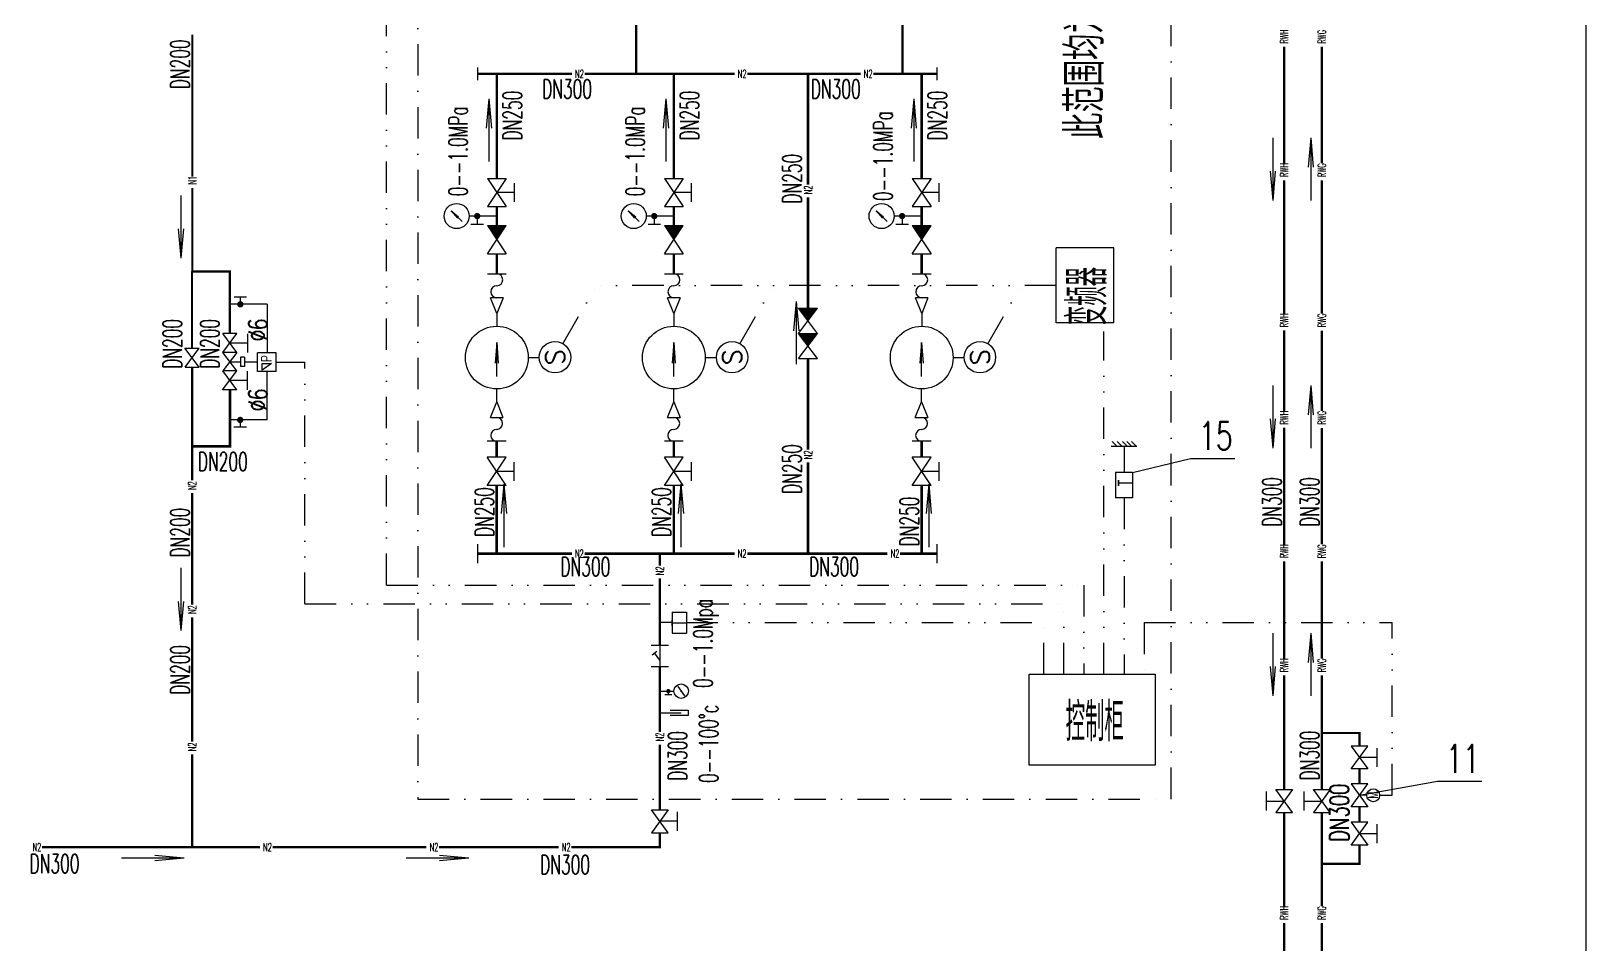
# Model space of a CAD drawing. Extents: x 179183 to 294833, y 947252 to 1004652.
# Drawn here: x 270065 to 294833, y 967245 to 981814 of the extents above; entities that cross this region are included whole.
import ezdxf
from ezdxf.enums import TextEntityAlignment as Align

# ---------------------------------------------------------------- set-up
doc = ezdxf.new("R2010")
doc.units = 0
doc.header["$LTSCALE"] = 1000
for name, pattern in [('CONTINOUS', [0]), ('DASH', [0.35, 0.25, -0.1]), ('DASHDOT', [1, 0.5, -0.25, 0, -0.25]), ('DIVIDE', [1.25, 0.5, -0.25, 0, -0.25, 0, -0.25])]:
    doc.linetypes.add(name, pattern=pattern)
for name, color, linetype in [('a_bz', 2, 'Continuous'), ('a_shb', 2, 'Continuous'), ('a_shb_bz', 2, 'Continuous'), ('a_shg', 130, 'Continuous'), ('BALCONY', 6, 'Continuous'), ('PIPE-暖回水', 2, 'DASH'), ('PIPE-热媒供水管', 30, 'Continuous'), ('PIPE-热媒回水管', 30, 'DASH'), ('TEXT-暖供水', 7, 'Continuous'), ('TEXT-暖回水', 7, 'Continuous'), ('TEXT-热媒供水管', 7, 'Continuous'), ('TEXT-热媒回水管', 7, 'Continuous'), ('VPIPE-暖供水', 3, 'Continuous')]:
    doc.layers.add(name, color=color, linetype=linetype)
doc.layers.add('说明辅助线', color=9, linetype='CONTINOUS', plot=False)
doc.styles.add('_HZTXT', font='txt.shx', dxfattribs={"width": 0.8, "bigfont": 'hztxt.shx'})
doc.styles.add('_THVAC_PIPETEXT', font='simplex.shx', dxfattribs={"width": 0.7, "height": 1.5, "bigfont": 'gbcbig.shx'})
doc.styles.add('DIM_FONT', font='SIMPLEX', dxfattribs={"width": 0.7, "bigfont": 'GBCBIG'})
doc.styles.add('HZ', font='simplex.shx', dxfattribs={"width": 0.8, "bigfont": 'gbcbig.shx'})
doc.styles.add('ROMANC', font='simplex.shx', dxfattribs={"width": 0.7, "height": 800, "bigfont": 'gbcbig.shx'})
doc.styles.add('ROMANS', font='simplex.shx', dxfattribs={"width": 0.8, "bigfont": 'gbcbig.shx'})
doc.styles.add('SIMPLEX', font='SIMPLEX.SHX')
doc.styles.get("Standard").update_dxf_attribs({"font": 'simplex.shx', "width": 0.7, "bigfont": 'gbcbig.shx'})

# ---------------------------------------------------------------- blocks, each defined once
blk = doc.blocks.new('流向')
at = {"layer": 'a_bz', "color": 3}
for q in [(0, 0), (533, 41), (533, -41)]:
    blk.add_line((1000, 0), q, dxfattribs=at)

msp = doc.modelspace()

# ---------------------------------------------------------------- hatches: boundary and pattern name
at = {"layer": 'a_shb'}
for points in [[(277333.9, 978714.5), (277633.9, 978714.5), (277483.9, 978489.5)], [(280154.9, 978714.5), (280454.9, 978714.5), (280304.9, 978489.5)], [(284103, 978714.5), (284403, 978714.5), (284253, 978489.5)], [(282292.6, 977393.9), (282442.6, 977193.9), (282592.6, 977393.9)], [(282292.6, 976993.9), (282442.6, 976793.9), (282592.6, 976993.9)]]:
    msp.add_hatch(color=1, dxfattribs=at).paths.add_polyline_path(points)
at = {"layer": 'PIPE-暖回水', "linetype": 'DASH'}
for points in [[(273233.7, 975194), (273253.7, 975194), (273253.7, 975174)], [(273233.7, 975194), (273233.7, 975174), (273253.7, 975174)], [(273233.7, 975194), (273253.7, 975194), (273253.7, 975174)], [(273233.7, 975194), (273233.7, 975174), (273253.7, 975174)], [(280080.1, 968803.5), (280100.1, 968803.5), (280100.1, 968783.5)], [(280080.1, 968803.5), (280080.1, 968783.5), (280100.1, 968783.5)], [(280080.1, 968803.5), (280100.1, 968803.5), (280100.1, 968783.5)], [(280080.1, 968803.5), (280080.1, 968783.5), (280100.1, 968783.5)]]:
    msp.add_hatch(color=256, dxfattribs=at).paths.add_polyline_path(points)
at = {"layer": 'PIPE-热媒回水管'}
for points in [[(290626.3, 970622.7), (290608.8, 970622.7), (290608.8, 970640.2)], [(290626.3, 970622.7), (290626.3, 970640.2), (290608.8, 970640.2)], [(290626.3, 970622.7), (290608.8, 970622.7), (290608.8, 970640.2)], [(290626.3, 970622.7), (290626.3, 970640.2), (290608.8, 970640.2)], [(291226.6, 970622.7), (291226.6, 970640.2), (291244.1, 970640.2)], [(291226.6, 970622.7), (291244.1, 970622.7), (291244.1, 970640.2)], [(291226.6, 970622.7), (291226.6, 970640.2), (291244.1, 970640.2)], [(291226.6, 970622.7), (291244.1, 970622.7), (291244.1, 970640.2)], [(290626.3, 968539.4), (290626.3, 968521.9), (290608.8, 968521.9)], [(290626.3, 968539.4), (290608.8, 968539.4), (290608.8, 968521.9)], [(290626.3, 968539.4), (290626.3, 968521.9), (290608.8, 968521.9)], [(290626.3, 968539.4), (290608.8, 968539.4), (290608.8, 968521.9)], [(291226.6, 968539.4), (291226.6, 968521.9), (291244.1, 968521.9)], [(291226.6, 968539.4), (291244.1, 968539.4), (291244.1, 968521.9)], [(291226.6, 968539.4), (291226.6, 968521.9), (291244.1, 968521.9)], [(291226.6, 968539.4), (291244.1, 968539.4), (291244.1, 968521.9)]]:
    msp.add_hatch(color=256, dxfattribs=at).paths.add_polyline_path(points)
at = {"layer": 'VPIPE-暖供水'}
for points in [[(273231.4, 977981.5), (273248.9, 977981.5), (273248.9, 977999)], [(273231.4, 977981.5), (273231.4, 977999), (273248.9, 977999)], [(273231.4, 977981.5), (273248.9, 977981.5), (273248.9, 977999)], [(273231.4, 977981.5), (273231.4, 977999), (273248.9, 977999)]]:
    msp.add_hatch(color=256, dxfattribs=at).paths.add_polyline_path(points)

# ---------------------------------------------------------------- linework, layer by layer
at = {"layer": 'a_bz', "color": 1, "linetype": 'DIVIDE'}
for p, q in [((275726.7, 972983), (275726.7, 984051.8)), ((278535.8, 976830), (279072.6, 977759.8)), ((286393.7, 977759.8), (279072.6, 977759.8)), ((281356.8, 976830), (281893.6, 977759.8)), ((285304.9, 976830), (285841.8, 977759.8)), ((287155.7, 971561.9), (287155.7, 977026.3)), ((273970.7, 976536.2), (274426.7, 976536.2)), ((274426.7, 972683), (274426.7, 976536.2)), ((287475.6, 975192.5), (287475.6, 974778.2)), ((287475.6, 974374.1), (287475.6, 971561.9)), ((275726.7, 972983), (286835.8, 972983)), ((286835.8, 972983), (286835.8, 971561.9)), ((274426.7, 972683), (286515.9, 972683)), ((286515.9, 971561.9), (286515.9, 972683)), ((280505.4, 972383), (286196.1, 972383)), ((286196.1, 971561.9), (286196.1, 972383)), ((287795.4, 972383), (287795.4, 971561.9)), ((287795.4, 972383), (291745.6, 972383)), ((291745.6, 969631.4), (291745.6, 972383)), ((291548, 969631.4), (291745.6, 969631.4))]:
    msp.add_line(p, q, dxfattribs=at)
at = {"layer": 'a_bz', "color": 2, "linetype": 'DASHDOT'}
msp.add_lwpolyline([(288226.3, 969571.2), (288226.3, 995604.5), (276226.7, 995604.5), (276226.7, 969571.2)], close=True, dxfattribs=at)
at = {"layer": 'a_shb'}
for p, q in [((277633.9, 979464.5), (277333.9, 979014.5)), ((277333.9, 979464.5), (277633.9, 979014.5)), ((277333.9, 979464.5), (277633.9, 979464.5)), ((277763.9, 979089.5), (277763.9, 979389.5)), ((280454.9, 979464.5), (280154.9, 979014.5)), ((280154.9, 979464.5), (280454.9, 979014.5)), ((280154.9, 979464.5), (280454.9, 979464.5)), ((280584.9, 979089.5), (280584.9, 979389.5)), ((284403, 979464.5), (284103, 979014.5)), ((284103, 979464.5), (284403, 979014.5)), ((284103, 979464.5), (284403, 979464.5)), ((284533, 979089.5), (284533, 979389.5)), ((277763.9, 979239.5), (277483.9, 979239.5)), ((280584.9, 979239.5), (280304.9, 979239.5)), ((284533, 979239.5), (284253, 979239.5)), ((276757.5, 978949), (276876.1, 978849.9)), ((276757.5, 978949), (276858.4, 978832.5)), ((276932.6, 978776.9), (276757.5, 978949)), ((277483.9, 978864.5), (277044.6, 978864.5)), ((277171.6, 978865.5), (277171.6, 978731.5)), ((277333.9, 979014.5), (277633.9, 979014.5)), ((279578.5, 978949), (279697, 978849.9)), ((279578.5, 978949), (279679.4, 978832.5)), ((279753.6, 978776.9), (279578.5, 978949)), ((280304.9, 978864.5), (279865.6, 978864.5)), ((279992.6, 978865.5), (279992.6, 978731.5)), ((280154.9, 979014.5), (280454.9, 979014.5)), ((283526.6, 978949), (283645.2, 978849.9)), ((283526.6, 978949), (283627.5, 978832.5)), ((283701.7, 978776.9), (283526.6, 978949)), ((284253, 978864.5), (283813.7, 978864.5)), ((283940.7, 978865.5), (283940.7, 978731.5)), ((284103, 979014.5), (284403, 979014.5)), ((277271.6, 978731.5), (277071.6, 978731.5)), ((277333.9, 978714.5), (277633.9, 978714.5)), ((277333.9, 978714.5), (277633.9, 978714.5)), ((277333.9, 978264.5), (277633.9, 978714.5)), ((277333.9, 978714.5), (277633.9, 978264.5)), ((280092.6, 978731.5), (279892.6, 978731.5)), ((280154.9, 978714.5), (280454.9, 978714.5)), ((280154.9, 978714.5), (280454.9, 978714.5)), ((280154.9, 978264.5), (280454.9, 978714.5)), ((280154.9, 978714.5), (280454.9, 978264.5)), ((284040.7, 978731.5), (283840.7, 978731.5)), ((284103, 978714.5), (284403, 978714.5)), ((284103, 978714.5), (284403, 978714.5)), ((284103, 978264.5), (284403, 978714.5)), ((284103, 978714.5), (284403, 978264.5)), ((277333.9, 978264.5), (277633.9, 978264.5)), ((280154.9, 978264.5), (280454.9, 978264.5)), ((284103, 978264.5), (284403, 978264.5)), ((277333.9, 977943.3), (277633.9, 977943.3)), ((280154.9, 977943.3), (280454.9, 977943.3)), ((284103, 977943.3), (284403, 977943.3)), ((273826.7, 977457.8), (273231.4, 977457.8)), ((273498.5, 977571.2), (273298.5, 977571.2)), ((273398.5, 977456.8), (273398.5, 977571.2)), ((273826.7, 977457.8), (273826.7, 976686.2)), ((277583.9, 977563.4), (277383.9, 977563.4)), ((277483.9, 977313.4), (277383.9, 977563.4)), ((277583.9, 977563.4), (277483.9, 977313.4)), ((280404.9, 977563.4), (280204.9, 977563.4)), ((280304.9, 977313.4), (280204.9, 977563.4)), ((280404.9, 977563.4), (280304.9, 977313.4)), ((282592.6, 976993.9), (282292.6, 977393.9)), ((282292.6, 976993.9), (282592.6, 977393.9)), ((282292.6, 977393.9), (282592.6, 977393.9)), ((284353, 977563.4), (284153, 977563.4)), ((284253, 977313.4), (284153, 977563.4)), ((284353, 977563.4), (284253, 977313.4)), ((277483.9, 977318.5), (277483.9, 977108.4)), ((280304.9, 977318.5), (280304.9, 977108.4)), ((284253, 977318.5), (284253, 977108.4)), ((273510.5, 976989.6), (273510.5, 976689.6)), ((282292.6, 976993.9), (282592.6, 976993.9)), ((282292.6, 976993.9), (282592.6, 976993.9)), ((282592.6, 976593.9), (282292.6, 976993.9)), ((282292.6, 976593.9), (282592.6, 976993.9)), ((282292.6, 976993.9), (282592.6, 976993.9)), ((273510.5, 976839.6), (273230.5, 976839.6)), ((273970.7, 976686.2), (273670.7, 976686.2)), ((273970.7, 976386.2), (273970.7, 976686.2)), ((277481.9, 976850.4), (277455.9, 976521.4)), ((277481.9, 976307.4), (277481.9, 976850.4)), ((277481.9, 976850.4), (277506.9, 976521.4)), ((280302.9, 976850.4), (280276.9, 976521.4)), ((280302.9, 976307.4), (280302.9, 976850.4)), ((280302.9, 976850.4), (280327.9, 976521.4)), ((284251, 976850.4), (284225, 976521.4)), ((284251, 976307.4), (284251, 976850.4)), ((284251, 976850.4), (284276, 976521.4)), ((273509.9, 976393.3), (273509.9, 976093.3)), ((273970.7, 976386.2), (273670.7, 976386.2)), ((273748, 976408.1), (273748, 976513.2)), ((273748, 976513.2), (273896.4, 976513.2)), ((273896.4, 976513.2), (273748, 976408.1)), ((273826.7, 975614.6), (273826.7, 976386.2)), ((277983.9, 976608.4), (278160.9, 976608.4)), ((280804.9, 976608.4), (280981.9, 976608.4)), ((282292.6, 976593.9), (282592.6, 976593.9)), ((282292.6, 976593.9), (282592.6, 976593.9)), ((284753, 976608.4), (284930, 976608.4)), ((273509.9, 976243.3), (273229.9, 976243.3)), ((277381.9, 975653.4), (277481.9, 975903.4)), ((277481.9, 975898.4), (277481.9, 976108.4)), ((277481.9, 975903.4), (277581.9, 975653.4)), ((280202.9, 975653.4), (280302.9, 975903.4)), ((280302.9, 975898.4), (280302.9, 976108.4)), ((280302.9, 975903.4), (280402.9, 975653.4)), ((284151, 975653.4), (284251, 975903.4)), ((284251, 975898.4), (284251, 976108.4)), ((284251, 975903.4), (284351, 975653.4)), ((277381.9, 975653.4), (277581.9, 975653.4)), ((280202.9, 975653.4), (280402.9, 975653.4)), ((284151, 975653.4), (284351, 975653.4)), ((273826.7, 975614.6), (273229, 975614.6)), ((273496.1, 975501.2), (273296.1, 975501.2)), ((273396.1, 975615.6), (273396.1, 975501.2)), ((277631.9, 975273.6), (277331.9, 975273.6)), ((280452.9, 975273.6), (280152.9, 975273.6)), ((284401, 975273.6), (284101, 975273.6)), ((277331.9, 974568.7), (277631.9, 975018.7)), ((277631.9, 974568.7), (277331.9, 975018.7)), ((277631.9, 975018.7), (277331.9, 975018.7)), ((277761.9, 974643.7), (277761.9, 974943.7)), ((280152.9, 974568.7), (280452.9, 975018.7)), ((280452.9, 974568.7), (280152.9, 975018.7)), ((280452.9, 975018.7), (280152.9, 975018.7)), ((280582.9, 974643.7), (280582.9, 974943.7)), ((284101, 974568.7), (284401, 975018.7)), ((284401, 974568.7), (284101, 975018.7)), ((284401, 975018.7), (284101, 975018.7)), ((284531, 974643.7), (284531, 974943.7)), ((277761.9, 974793.7), (277481.9, 974793.7)), ((280582.9, 974793.7), (280302.9, 974793.7)), ((284531, 974793.7), (284251, 974793.7)), ((277631.9, 974568.7), (277331.9, 974568.7)), ((280452.9, 974568.7), (280152.9, 974568.7)), ((284401, 974568.7), (284101, 974568.7)), ((277181.9, 973333.2), (277181.9, 973633.2)), ((284498.1, 973333.2), (284498.1, 973633.2)), ((280279.3, 972549.3), (280505.4, 972549.3)), ((280279.3, 972549.3), (280279.3, 972216.7)), ((280505.4, 972549.3), (280505.4, 972216.7)), ((280279.3, 972383), (280080.1, 972383)), ((280279.3, 972216.7), (280505.4, 972216.7)), ((280080.1, 971290.9), (280305.4, 971290.9)), ((280274.2, 971233.2), (280158.8, 971233.2)), ((280216.5, 971290.9), (280216.5, 971233.2)), ((280369.5, 971364), (280474.3, 971216.8)), ((280080.1, 970945.6), (280419, 970945.6)), ((280245.9, 970988.2), (280534.4, 970988.2)), ((280534.4, 970988.2), (280534.4, 970903)), ((280534.4, 970903), (280245.9, 970903)), ((291506.6, 970232.4), (291226.6, 970232.4)), ((291506.6, 970082.4), (291506.6, 970382.4)), ((289746.3, 969389.1), (289746.3, 969689.1)), ((290346.3, 969389.1), (290346.3, 969689.1)), ((289746.3, 969539.1), (290026.3, 969539.1)), ((290346.3, 969539.1), (290626.3, 969539.1)), ((280360.1, 969216.5), (280080.1, 969216.5)), ((280360.1, 969066.5), (280360.1, 969366.5)), ((291506.6, 969018.2), (291226.6, 969018.2)), ((291506.6, 968868.2), (291506.6, 969168.2))]:
    msp.add_line(p, q, dxfattribs=at)
at = {"layer": 'a_shb', "linetype": 'ByBlock'}
for p, q in [((286393.7, 977163.1), (286393.7, 978356.5)), ((287315.7, 978356.5), (286393.7, 978356.5)), ((287315.7, 977163.1), (287315.7, 978356.5)), ((287315.7, 977163.1), (286393.7, 977163.1)), ((287679.4, 975192.5), (287270.8, 975192.5)), ((287286.7, 975270.6), (287364.8, 975192.5)), ((287368.6, 975270.6), (287446.8, 975192.5)), ((287450.6, 975270.6), (287528.7, 975192.5)), ((287523, 975270.6), (287601.1, 975192.5)), ((287595.4, 975270.6), (287673.5, 975192.5)), ((287612.7, 974778.2), (287338.4, 974778.2)), ((287338.4, 974778.2), (287338.4, 974374.1)), ((287612.7, 974778.2), (287612.7, 974374.1)), ((287612.7, 974374.1), (287338.4, 974374.1)), ((279961.2, 971871.5), (280032.2, 971928.2)), ((285962.4, 970111.9), (285962.4, 971561.9)), ((285962.4, 971561.9), (287969.4, 971561.9)), ((287969.4, 971561.9), (287969.4, 970111.9)), ((287969.4, 970111.9), (285962.4, 970111.9))]:
    msp.add_line(p, q, dxfattribs=at)
at = {"layer": 'a_shb', "linetype": 'Continuous'}
for p, q in [((279941.8, 972025), (280216.8, 972025)), ((280080.1, 972025), (280080.1, 971682.7)), ((279941.8, 971682.7), (280216.8, 971682.7)), ((280080.1, 971785.5), (279996.2, 971899.5))]:
    msp.add_line(p, q, dxfattribs=at)
at = {"layer": 'a_shb'}
for points, const_width in [([(277196.6, 978864.5, 1), (277146.6, 978864.5, 1)], 50), ([(280017.6, 978864.5, 1), (279967.6, 978864.5, 1)], 50), ([(283965.7, 978864.5, 1), (283915.7, 978864.5, 1)], 50), ([(273423.5, 977457.8, -1), (273373.5, 977457.8, -1)], 50), ([(273421.1, 975614.6, 1), (273371.1, 975614.6, 1)], 50), ([(280216.5, 971309.6, 1), (280216.5, 971272.1, 1)], 31.7)]:
    msp.add_lwpolyline(points, format="xyb", close=True, dxfattribs=dict(at, const_width=const_width))
msp.add_lwpolyline([(280414, 971301.5, 34.6, 0, 0), (280474.3, 971216.8, 0, 0, 0)], format="xyseb", dxfattribs=at)
for centre, radius in [((276844.6, 978864.5), 200), ((279665.6, 978864.5), 200), ((283613.7, 978864.5), 200), ((277483.9, 976608.4), 500), ((280304.9, 976608.4), 500), ((284253, 976608.4), 500), ((278410.8, 976613.4), 250), ((281231.8, 976613.4), 250), ((285179.9, 976613.4), 250), ((280420.8, 971290.9), 115.4)]:
    msp.add_circle(centre, radius, dxfattribs=at)
for centre, start, end in [((277483.9, 977848.3), 270, 90), ((280304.9, 977848.3), 270, 90), ((284253, 977848.3), 270, 90), ((277483.9, 977658.4), 90, 270), ((280304.9, 977658.4), 90, 270), ((284253, 977658.4), 90, 270), ((277481.9, 975558.5), 270, 90), ((280302.9, 975558.5), 270, 90), ((284251, 975558.5), 270, 90), ((277481.9, 975368.6), 90, 270), ((280302.9, 975368.6), 90, 270), ((284251, 975368.6), 90, 270)]:
    msp.add_arc(centre, 95, start, end, dxfattribs=at)
at = {"layer": 'a_shb_bz'}
for p, q in [((287612.7, 974778.2), (288532.5, 975001.3)), ((288532.5, 975001.3), (289239, 975001.3)), ((291226.6, 969631.4), (292468.5, 969854.5)), ((292468.5, 969854.5), (293175, 969854.5))]:
    msp.add_line(p, q, dxfattribs=at)
at = {"layer": 'a_shg', "color": 2}
for p, q in [((277181.9, 981031.5), (277181.9, 981231.5)), ((284498.1, 981031.5), (284498.1, 981231.5))]:
    msp.add_line(p, q, dxfattribs=at)
at = {"layer": 'a_shg', "color": 3}
for p, q in [((273117.1, 976687.9), (273343.9, 976991.2)), ((273342.1, 976687.9), (273118.9, 976991.2)), ((273343.9, 976991.2), (273118.9, 976991.2)), ((272743.3, 976456.8), (272516.5, 976760.1)), ((272516.5, 976760.1), (272741.5, 976760.1)), ((272518.3, 976456.8), (272741.5, 976760.1)), ((273342.1, 976687.9), (273117.1, 976687.9)), ((273343.3, 976395), (273117.1, 976687.9)), ((273342.1, 976687.9), (273118.3, 976395)), ((273399.3, 976616.4), (273399.3, 976466.4)), ((273467.1, 976616.4), (273399.3, 976616.4)), ((273467.1, 976616.4), (273467.1, 976466.4)), ((272518.3, 976456.8), (272743.3, 976456.8)), ((273116.5, 976091.7), (273343.3, 976395)), ((273343.3, 976395), (273118.3, 976395)), ((273341.5, 976091.7), (273118.3, 976395)), ((273230.2, 976541.4), (273399.3, 976541.4)), ((273467.1, 976466.4), (273399.3, 976466.4)), ((273341.5, 976091.7), (273116.5, 976091.7)), ((291361, 970415), (291092.2, 970415)), ((291092.2, 970049.9), (291361, 970415)), ((291092.2, 970415), (291361, 970049.9)), ((291361, 970049.9), (291092.2, 970049.9)), ((289891.9, 969721.7), (290160.7, 969721.7)), ((290160.7, 969356.6), (289891.9, 969721.7)), ((290160.7, 969721.7), (289891.9, 969356.6)), ((290491.9, 969721.7), (290760.7, 969721.7)), ((290760.7, 969356.6), (290491.9, 969721.7)), ((290760.7, 969721.7), (290491.9, 969356.6)), ((291361, 969814), (291092.2, 969814)), ((291092.2, 969448.9), (291361, 969814)), ((291092.2, 969814), (291361, 969448.9)), ((291361, 969448.9), (291092.2, 969448.9)), ((291343.2, 969631.4), (291226.6, 969631.4)), ((279945.7, 969399.1), (280214.5, 969399.1)), ((280214.5, 969033.9), (279945.7, 969399.1)), ((280214.5, 969399.1), (279945.7, 969033.9)), ((289891.9, 969356.6), (290160.7, 969356.6)), ((290491.9, 969356.6), (290760.7, 969356.6)), ((291361, 969200.8), (291092.2, 969200.8)), ((291092.2, 968835.6), (291361, 969200.8)), ((291092.2, 969200.8), (291361, 968835.6)), ((279945.7, 969033.9), (280214.5, 969033.9)), ((291361, 968835.6), (291092.2, 968835.6))]:
    msp.add_line(p, q, dxfattribs=at)
msp.add_circle((291445.6, 969631.4), 102.4, dxfattribs=at)
at = {"layer": 'BALCONY', "color": 3}
for p, q in [((273670.7, 976386.2), (273670.7, 976686.2)), ((273467.1, 976541.5), (273670.7, 976541.5))]:
    msp.add_line(p, q, dxfattribs=at)
at = {"layer": 'PIPE-暖回水', "linetype": 'DASH', "const_width": 40}
for points in [[(279704.5, 982216.5), (279704.5, 981131.5)], [(279704.5, 982216.5), (279704.5, 981131.5)], [(283946.5, 982216.5), (283946.5, 981131.5)], [(283946.5, 982216.5), (283946.5, 981131.5)], [(277483.9, 981131.5), (277181.9, 981131.5)], [(277483.9, 981131.5), (277181.9, 981131.5)], [(277483.9, 979464.5), (277483.9, 981131.5)], [(278681.1, 981131.5), (277483.9, 981131.5)], [(277483.9, 979464.5), (277483.9, 981131.5)], [(278681.1, 981131.5), (277483.9, 981131.5)], [(279704.5, 981131.5), (278882.9, 981131.5)], [(279704.5, 981131.5), (278882.9, 981131.5)], [(280304.9, 981131.5), (279704.5, 981131.5)], [(280304.9, 981131.5), (279704.5, 981131.5)], [(280304.9, 979464.5), (280304.9, 981131.5)], [(281272.9, 981131.5), (280304.9, 981131.5)], [(280304.9, 979464.5), (280304.9, 981131.5)], [(281272.9, 981131.5), (280304.9, 981131.5)], [(282442.6, 981131.5), (281474.6, 981131.5)], [(282442.6, 981131.5), (281474.6, 981131.5)], [(283280.6, 981131.5), (282442.6, 981131.5)], [(282442.6, 979363.6), (282442.6, 981131.5)], [(283280.6, 981131.5), (282442.6, 981131.5)], [(282442.6, 979363.6), (282442.6, 981131.5)], [(283946.5, 981131.5), (283482.4, 981131.5)], [(283946.5, 981131.5), (283482.4, 981131.5)], [(284253, 981131.5), (283946.5, 981131.5)], [(284253, 981131.5), (283946.5, 981131.5)], [(284498.1, 981131.5), (284253, 981131.5)], [(284253, 979464.5), (284253, 981131.5)], [(284498.1, 981131.5), (284253, 981131.5)], [(284253, 979464.5), (284253, 981131.5)], [(282442.6, 977393.9), (282442.6, 979161.8)], [(282442.6, 977393.9), (282442.6, 979161.8)], [(277483.9, 978714.5), (277483.9, 979014.5)], [(277483.9, 978714.5), (277483.9, 979014.5)], [(280304.9, 978714.5), (280304.9, 979014.5)], [(280304.9, 978714.5), (280304.9, 979014.5)], [(284253, 978714.5), (284253, 979014.5)], [(284253, 978714.5), (284253, 979014.5)], [(277483.9, 977943.3), (277483.9, 978264.5)], [(277483.9, 977943.3), (277483.9, 978264.5)], [(280304.9, 977943.3), (280304.9, 978264.5)], [(280304.9, 977943.3), (280304.9, 978264.5)], [(284253, 977943.3), (284253, 978264.5)], [(284253, 977943.3), (284253, 978264.5)], [(282442.6, 975139.4), (282442.6, 976593.9)], [(282442.6, 975139.4), (282442.6, 976593.9)], [(272631.4, 976456.8), (272631.4, 975194)], [(272631.4, 976456.8), (272631.4, 975194)], [(273233.7, 976091.7), (273233.7, 975194)], [(273233.7, 976091.7), (273233.7, 975194)], [(273233.7, 975194), (272631.4, 975194)], [(272631.4, 974649), (272631.4, 975194)], [(273233.7, 975194), (272631.4, 975194)], [(272631.4, 974649), (272631.4, 975194)], [(277481.9, 975018.7), (277481.9, 975273.6)], [(277481.9, 975018.7), (277481.9, 975273.6)], [(280302.9, 975018.7), (280302.9, 975273.6)], [(280302.9, 975018.7), (280302.9, 975273.6)], [(284251, 975018.7), (284251, 975273.6)], [(284251, 975018.7), (284251, 975273.6)], [(282442.6, 973483.2), (282442.6, 974937.7)], [(282442.6, 973483.2), (282442.6, 974937.7)], [(272631.4, 972671.3), (272631.4, 974447.3)], [(272631.4, 972671.3), (272631.4, 974447.3)], [(277481.9, 973483.2), (277481.9, 974568.7)], [(277481.9, 973483.2), (277481.9, 974568.7)], [(280302.9, 973483.2), (280302.9, 974568.7)], [(280302.9, 973483.2), (280302.9, 974568.7)], [(284251, 973483.2), (284251, 974568.7)], [(284251, 973483.2), (284251, 974568.7)], [(277481.9, 973483.2), (277181.9, 973483.2)], [(277481.9, 973483.2), (277181.9, 973483.2)], [(278680.1, 973483.2), (277481.9, 973483.2)], [(278680.1, 973483.2), (277481.9, 973483.2)], [(280080.1, 973483.2), (278881.9, 973483.2)], [(280080.1, 973483.2), (278881.9, 973483.2)], [(280302.9, 973483.2), (280080.1, 973483.2)], [(280080.1, 973290.2), (280080.1, 973483.2)], [(280302.9, 973483.2), (280080.1, 973483.2)], [(280080.1, 973290.2), (280080.1, 973483.2)], [(281271.9, 973483.2), (280302.9, 973483.2)], [(281271.9, 973483.2), (280302.9, 973483.2)], [(282442.6, 973483.2), (281473.6, 973483.2)], [(282442.6, 973483.2), (281473.6, 973483.2)], [(283707.1, 973483.2), (282442.6, 973483.2)], [(283707.1, 973483.2), (282442.6, 973483.2)], [(284251, 973483.2), (283908.9, 973483.2)], [(284251, 973483.2), (283908.9, 973483.2)], [(284498.1, 973483.2), (284251, 973483.2)], [(284498.1, 973483.2), (284251, 973483.2)], [(280080.1, 972025), (280080.1, 973088.4)], [(280080.1, 972025), (280080.1, 973088.4)], [(272631.4, 970483.9), (272631.4, 972469.6)], [(272631.4, 970483.9), (272631.4, 972469.6)], [(280080.1, 970641.8), (280080.1, 971682.7)], [(280080.1, 970641.8), (280080.1, 971682.7)], [(280080.1, 969399.1), (280080.1, 970440)], [(280080.1, 969399.1), (280080.1, 970440)], [(272631.4, 968803.5), (272631.4, 970282.1)], [(272631.4, 968803.5), (272631.4, 970282.1)], [(280080.1, 968803.5), (280080.1, 969033.9)], [(280080.1, 968803.5), (280080.1, 969033.9)], [(272631.4, 968803.5), (270240.2, 968803.5)], [(272631.4, 968803.5), (270240.2, 968803.5)], [(273711.1, 968803.5), (272631.4, 968803.5)], [(273711.1, 968803.5), (272631.4, 968803.5)], [(276363.2, 968803.5), (273912.9, 968803.5)], [(276363.2, 968803.5), (273912.9, 968803.5)], [(278471.1, 968803.5), (276565, 968803.5)], [(278471.1, 968803.5), (276565, 968803.5)], [(280080.1, 968803.5), (278672.9, 968803.5)], [(280080.1, 968803.5), (278672.9, 968803.5)]]:
    msp.add_lwpolyline(points, dxfattribs=at)
at = {"layer": 'PIPE-热媒供水管', "linetype": 'Continuous', "const_width": 35}
for points in [[(290626.3, 979704.8), (290626.3, 981563.3)], [(290626.3, 979704.8), (290626.3, 981563.3)], [(290626.3, 977308.9), (290626.3, 979435.2)], [(290626.3, 977308.9), (290626.3, 979435.2)], [(290626.3, 975757.5), (290626.3, 977039.3)], [(290626.3, 975757.5), (290626.3, 977039.3)], [(290626.3, 973629.4), (290626.3, 975487.9)], [(290626.3, 973629.4), (290626.3, 975487.9)], [(290626.3, 971810.1), (290626.3, 973359.8)], [(290626.3, 971810.1), (290626.3, 973359.8)], [(290626.3, 969721.7), (290626.3, 971540.5)], [(290626.3, 969721.7), (290626.3, 971540.5)], [(290626.3, 967862.7), (290626.3, 969356.6)], [(290626.3, 967862.7), (290626.3, 969356.6)], [(290626.3, 965871.5), (290626.3, 967593.1)], [(290626.3, 965871.5), (290626.3, 967593.1)]]:
    msp.add_lwpolyline(points, dxfattribs=at)
at = {"layer": 'PIPE-热媒回水管', "const_width": 35}
for points in [[(290026.3, 979703.4), (290026.3, 981564.7)], [(290026.3, 979703.4), (290026.3, 981564.7)], [(290026.3, 977307.5), (290026.3, 979436.6)], [(290026.3, 977307.5), (290026.3, 979436.6)], [(290026.3, 975756.1), (290026.3, 977040.7)], [(290026.3, 975756.1), (290026.3, 977040.7)], [(290026.3, 973628), (290026.3, 975489.3)], [(290026.3, 973628), (290026.3, 975489.3)], [(290026.3, 971808.7), (290026.3, 973361.2)], [(290026.3, 971808.7), (290026.3, 973361.2)], [(290026.3, 969721.7), (290026.3, 971541.9)], [(290026.3, 969721.7), (290026.3, 971541.9)], [(290626.3, 969721.7), (290626.3, 970622.7)], [(290626.3, 970622.7), (291226.6, 970622.7)], [(290626.3, 969721.7), (290626.3, 970622.7)], [(290626.3, 970622.7), (291226.6, 970622.7)], [(291226.6, 970415), (291226.6, 970622.7)], [(291226.6, 970415), (291226.6, 970622.7)], [(291226.6, 969814), (291226.6, 970049.9)], [(291226.6, 969814), (291226.6, 970049.9)], [(291226.6, 969200.8), (291226.6, 969448.9)], [(291226.6, 969200.8), (291226.6, 969448.9)], [(290026.3, 967861.3), (290026.3, 969356.6)], [(290026.3, 967861.3), (290026.3, 969356.6)], [(290626.3, 968539.4), (290626.3, 969356.6)], [(290626.3, 968539.4), (290626.3, 969356.6)], [(291226.6, 968539.4), (291226.6, 968835.6)], [(291226.6, 968539.4), (291226.6, 968835.6)], [(290626.3, 968539.4), (291226.6, 968539.4)], [(290626.3, 968539.4), (291226.6, 968539.4)], [(290026.3, 965870), (290026.3, 967594.5)], [(290026.3, 965870), (290026.3, 967594.5)]]:
    msp.add_lwpolyline(points, dxfattribs=at)
at = {"layer": 'VPIPE-暖供水', "const_width": 35}
for points in [[(272633.7, 979490), (272633.7, 981757.4)], [(272633.7, 979490), (272633.7, 981757.4)], [(272633.7, 977981.5), (272633.7, 979313.7)], [(272633.7, 977981.5), (272633.7, 979313.7)], [(272629, 976760.1), (272629, 977981.5)], [(272633.7, 977981.5), (272629, 977981.5)], [(272629, 976760.1), (272629, 977981.5)], [(272633.7, 977981.5), (272629, 977981.5)], [(273231.4, 977981.5), (272633.7, 977981.5)], [(273231.4, 977981.5), (272633.7, 977981.5)], [(273231.4, 976991.2), (273231.4, 977981.5)], [(273231.4, 976991.2), (273231.4, 977981.5)]]:
    msp.add_lwpolyline(points, dxfattribs=at)
at = {"layer": '说明辅助线'}
msp.add_lwpolyline([(179183.5, 1004651.6), (294833.5, 1004651.6), (294833.5, 947251.6), (179183.5, 947251.6)], close=True, dxfattribs=at)

# ---------------------------------------------------------------- block references
at = {"layer": 'a_shg'}
for p, rotation in [((277356.8, 979734), 90.00000000000001), ((280177.8, 979734), 90.00000000000001), ((284125.9, 979734), 90.00000000000001), ((290450.2, 979111.7), 90.00000000000061), ((282253.4, 976501.2), 90.00000000000001), ((290450.2, 975164.3), 90.00000000000061), ((277595.7, 973588.3), 90.00000000000001), ((280416.7, 973588.3), 90.00000000000001), ((284364.8, 973588.3), 90.00000000000001), ((290450.2, 971217), 90.00000000000061)]:
    msp.add_blockref('流向', p, dxfattribs=dict(at, rotation=rotation))
at = {"layer": 'a_shg', "xscale": -1}
for p, rotation in [((289850.2, 980111.7), 90.00000000000448), ((272455.3, 979194), 90.00000000000448), ((289850.2, 976164.3), 90.00000000000448), ((272455.3, 973255.3), 90.00000000000448), ((289850.2, 972217), 90.00000000000448), ((271503.6, 968627.4), 180), ((276039.6, 968627.4), 180)]:
    msp.add_blockref('流向', p, dxfattribs=dict(at, rotation=rotation))

# ---------------------------------------------------------------- texts
at = {"layer": 'a_bz'}
for s, height, style, width, p in [('此范围均为机组配套', 600, '_HZTXT', 0.7, (287150.4, 980092.6)), ('DN200', 300, 'HZ', 0.6, (272587.9, 980886.1)), ('DN250', 300, 'HZ', 0.6, (277882.4, 980068.7)), ('DN250', 300, 'HZ', 0.6, (280703.4, 980068.7)), ('DN250', 300, 'HZ', 0.6, (284651.5, 980068.7)), ('0--1.0MPa', 300, 'HZ', 0.6, (277017.7, 979177.9)), ('0--1.0MPa', 300, 'HZ', 0.6, (279838.7, 979177.9)), ('0--1.0MPa', 300, 'HZ', 0.6, (283786.8, 979102.8)), ('DN250', 300, 'HZ', 0.6, (282337.6, 979061.9)), ('DN200', 300, 'HZ', 0.6, (272464.7, 976429.7)), ('DN200', 300, 'HZ', 0.6, (273062.3, 976429.7)), ('%%c6', 300, 'DIM_FONT', 0.7, (273828, 976868.9)), ('%%c6', 300, 'DIM_FONT', 0.7, (273828, 975752.7)), ('DN250', 300, 'HZ', 0.6, (282337.6, 974434.4)), ('DN300', 300, 'HZ', 0.6, (289982.8, 973909.1)), ('DN300', 300, 'HZ', 0.6, (290582.8, 973909.1)), ('DN250', 300, 'HZ', 0.6, (277437.1, 973748.8)), ('DN250', 300, 'HZ', 0.6, (280258.1, 973748.8)), ('DN200', 300, 'HZ', 0.6, (272587.9, 973420.1)), ('DN250', 300, 'HZ', 0.6, (284206.2, 973596.5)), (' 0--1.0Mpa', 300, 'HZ', 0.6, (280919, 971218)), ('DN200', 300, 'HZ', 0.6, (272587.9, 971232.6)), (' 0--100%%Dc', 300, 'HZ', 0.6, (281008.6, 969702.9)), ('DN300', 300, 'HZ', 0.6, (280513.8, 969861.2)), ('DN300', 300, 'HZ', 0.6, (290582.8, 969866.4)), ('DN300', 300, 'SIMPLEX', 0.7, (291054.7, 968889.3))]:
    msp.add_text(s, height=height, rotation=90, dxfattribs=dict(at, style=style, width=width)).set_placement(p)
at = {"layer": 'a_bz', "style": 'HZ', "width": 0.6}
for s, p in [('DN300', (278206.3, 980740.1)), ('DN300', (282487.3, 980740.1)), ('DN200', (272722.5, 974801)), ('DN300', (278497.4, 973125.7)), ('DN300', (282459.6, 973125.7)), ('DN300', (270041.2, 968391.1)), ('DN300', (278174.4, 968375.8))]:
    msp.add_text(s, height=300, dxfattribs=at).set_placement(p)
at = {"layer": 'a_bz', "width": 0.7}
msp.add_text('变频器', height=614.54, rotation=90, dxfattribs=at).set_placement((287197.3, 977125.8))
msp.add_text('控制柜', height=614.54, dxfattribs=at).set_placement((286545.6, 970492.6))
at = {"layer": 'a_shb', "style": 'ROMANC', "width": 0.75}
msp.add_text('P', height=162, rotation=90, dxfattribs=at).set_placement((273897.5, 976536.9))
at = {"layer": 'a_shb', "style": 'ROMANS'}
for p in [(278410.8, 976613.4), (281231.8, 976613.4), (285179.9, 976613.4)]:
    msp.add_text('S', height=300, rotation=90, dxfattribs=at).set_placement(p, align=Align.MIDDLE_CENTER)
at = {"layer": 'a_shb', "char_height": 230.453, "width": 346.66, "attachment_point": 9, "rotation": 90}
for insert in [(287604.5, 974663.2), (280497.2, 972434.2)]:
    msp.add_mtext('{\\f@SimSun|b0|i0|c134|p2;T}', dxfattribs=dict(at, insert=insert))
at = {"layer": 'a_shb_bz', "style": 'ROMANC', "width": 0.7}
for s, p in [('15', (288667.5, 975136.3)), ('11', (292603.5, 969989.5))]:
    msp.add_text(s, height=450, dxfattribs=at).set_placement(p)
at = {"layer": 'a_shg', "color": 3, "style": 'HZ', "width": 0.7}
msp.add_text('M', height=153.6, rotation=90, dxfattribs=at).set_placement((291439.7, 969631.4), align=Align.MIDDLE_CENTER)
at = {"layer": 'TEXT-暖供水', "style": '_THVAC_PIPETEXT', "width": 0.576471}
msp.add_text('N1', height=127.5, rotation=90, dxfattribs=at).set_placement((272697.5, 979363.7))
msp.add_text('N1', height=127.5, rotation=90, dxfattribs=at).set_placement((272697.5, 979363.7))
at = {"layer": 'TEXT-暖回水', "style": '_THVAC_PIPETEXT', "width": 0.576471}
for p in [(278731.1, 981067.7), (278731.1, 981067.7), (281322.9, 981067.7), (281322.9, 981067.7), (283330.6, 981067.7), (283330.6, 981067.7), (278730.1, 973419.4), (278730.1, 973419.4), (281321.9, 973419.4), (281321.9, 973419.4), (283757.1, 973419.4), (283757.1, 973419.4), (270088.5, 968739.7), (270088.5, 968739.7), (273761.1, 968739.7), (273761.1, 968739.7), (276413.2, 968739.7), (276413.2, 968739.7), (278521.1, 968739.7), (278521.1, 968739.7)]:
    msp.add_text('N2', height=127.5, dxfattribs=at).set_placement(p)
for p in [(282506.4, 979211.8), (282506.4, 979211.8), (282506.4, 974987.7), (282506.4, 974987.7), (272695.1, 974497.3), (272695.1, 974497.3), (280143.8, 973138.4), (280143.8, 973138.4), (272695.1, 972519.6), (272695.1, 972519.6), (272695.1, 970332.1), (272695.1, 970332.1), (280143.8, 970490), (280143.8, 970490)]:
    msp.add_text('N2', height=127.5, rotation=90, dxfattribs=at).set_placement(p)
at = {"layer": 'TEXT-热媒供水管', "style": '_THVAC_PIPETEXT', "width": 0.576471}
for p in [(290690, 981613.3), (290690, 981613.3), (290690, 979485.2), (290690, 979485.2), (290690, 977089.3), (290690, 977089.3), (290690, 975537.9), (290690, 975537.9), (290690, 973409.8), (290690, 973409.8), (290690, 971590.5), (290690, 971590.5), (290690, 967643.1), (290690, 967643.1)]:
    msp.add_text('RWG', height=127.5, rotation=90, dxfattribs=at).set_placement(p)
at = {"layer": 'TEXT-热媒回水管', "style": '_THVAC_PIPETEXT', "width": 0.576471}
for p in [(290090, 981614.7), (290090, 981614.7), (290090, 979486.6), (290090, 979486.6), (290090, 977090.7), (290090, 977090.7), (290090, 975539.3), (290090, 975539.3), (290090, 973411.2), (290090, 973411.2), (290090, 971591.9), (290090, 971591.9), (290090, 967644.5), (290090, 967644.5)]:
    msp.add_text('RWH', height=127.5, rotation=90, dxfattribs=at).set_placement(p)

doc.saveas('drawing.dxf')
